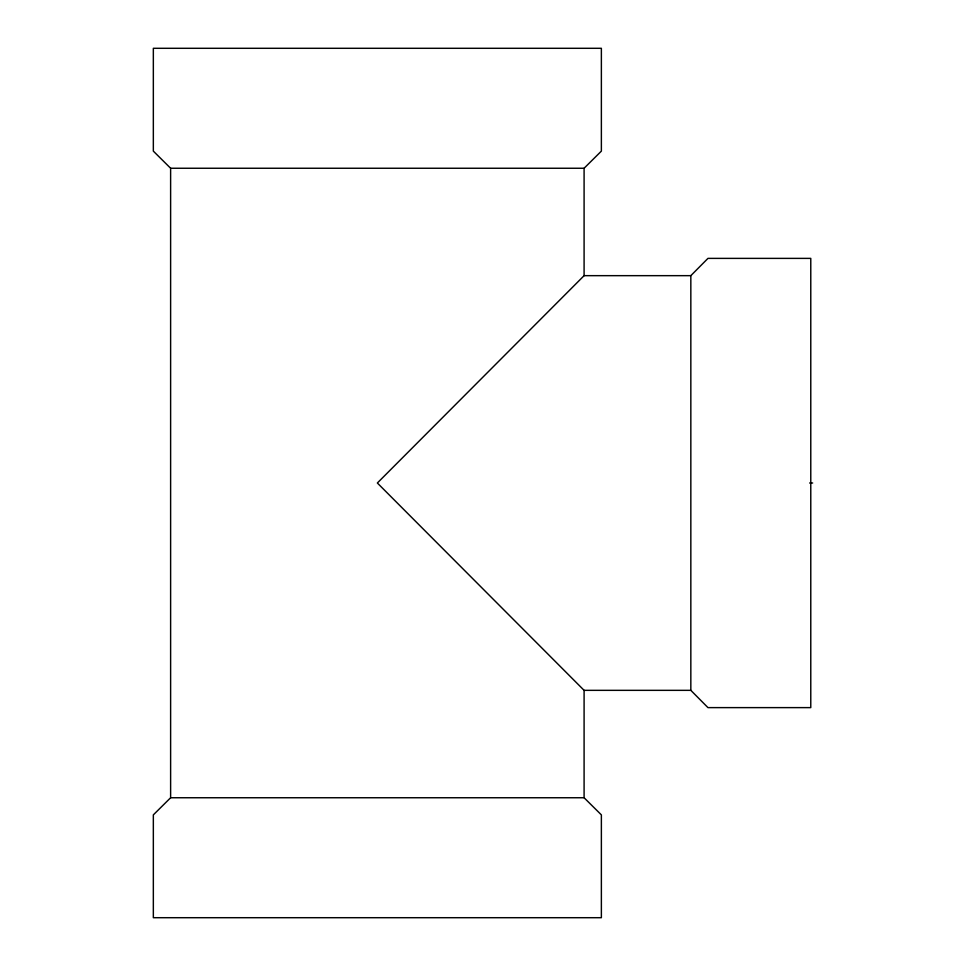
<?xml version="1.0" encoding="UTF-8"?>
<svg xmlns="http://www.w3.org/2000/svg" width="966" height="966" viewBox="0 0 966 966"><rect width="100%" height="100%" fill="white"/><g stroke="black" fill="none" stroke-linecap="round" stroke-linejoin="round"><path stroke-width="1.45" d="M170.62 797.747L584.092 797.747L601.371 814.881L601.371 917.7L153.34 917.7L153.34 814.881L170.62 797.747L170.62 168.253L153.34 151.119L153.34 48.3L601.371 48.3L601.371 151.119L584.092 168.253L170.62 168.253M584.092 797.747L584.092 690.34L377.356 483L584.092 275.66L584.092 168.253M690.835 690.34L690.835 275.66L707.969 258.381L810.776 258.381L810.776 707.619L707.969 707.619L690.835 690.34L584.092 690.34M584.092 275.66L690.835 275.66M809.641 483L812.66 483"/></g></svg>
